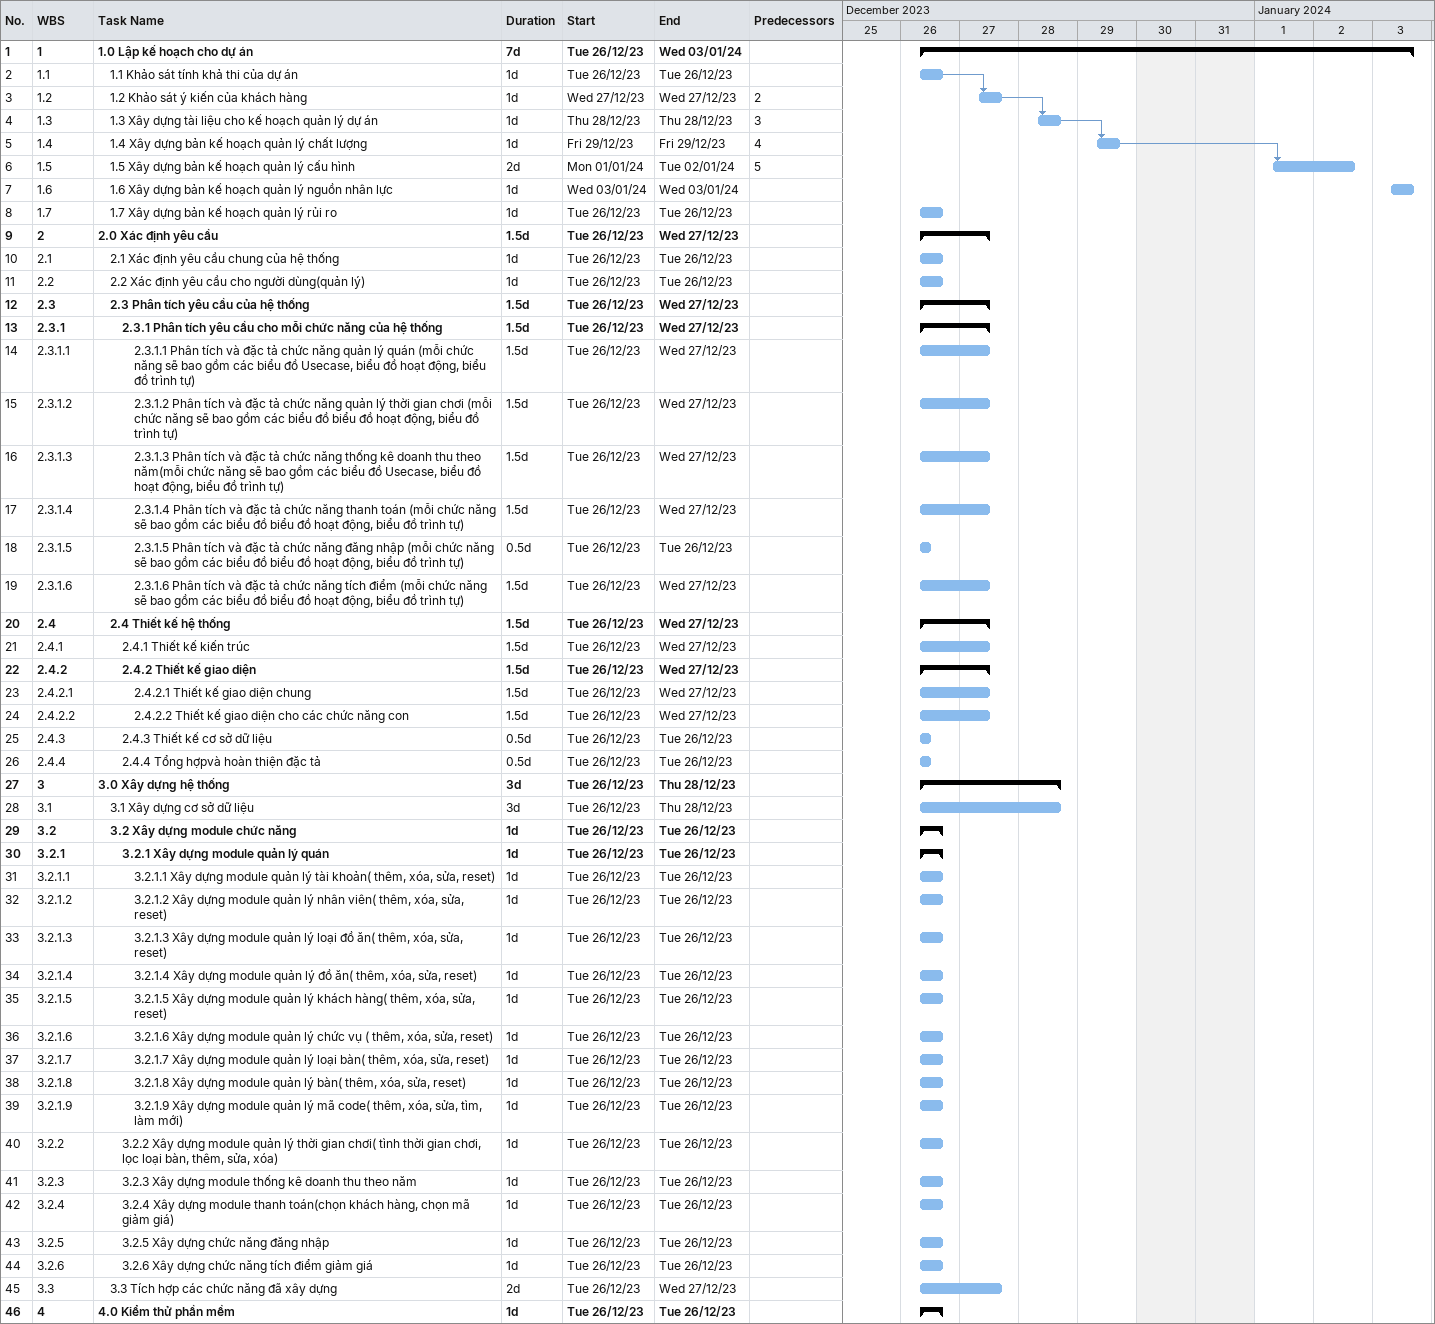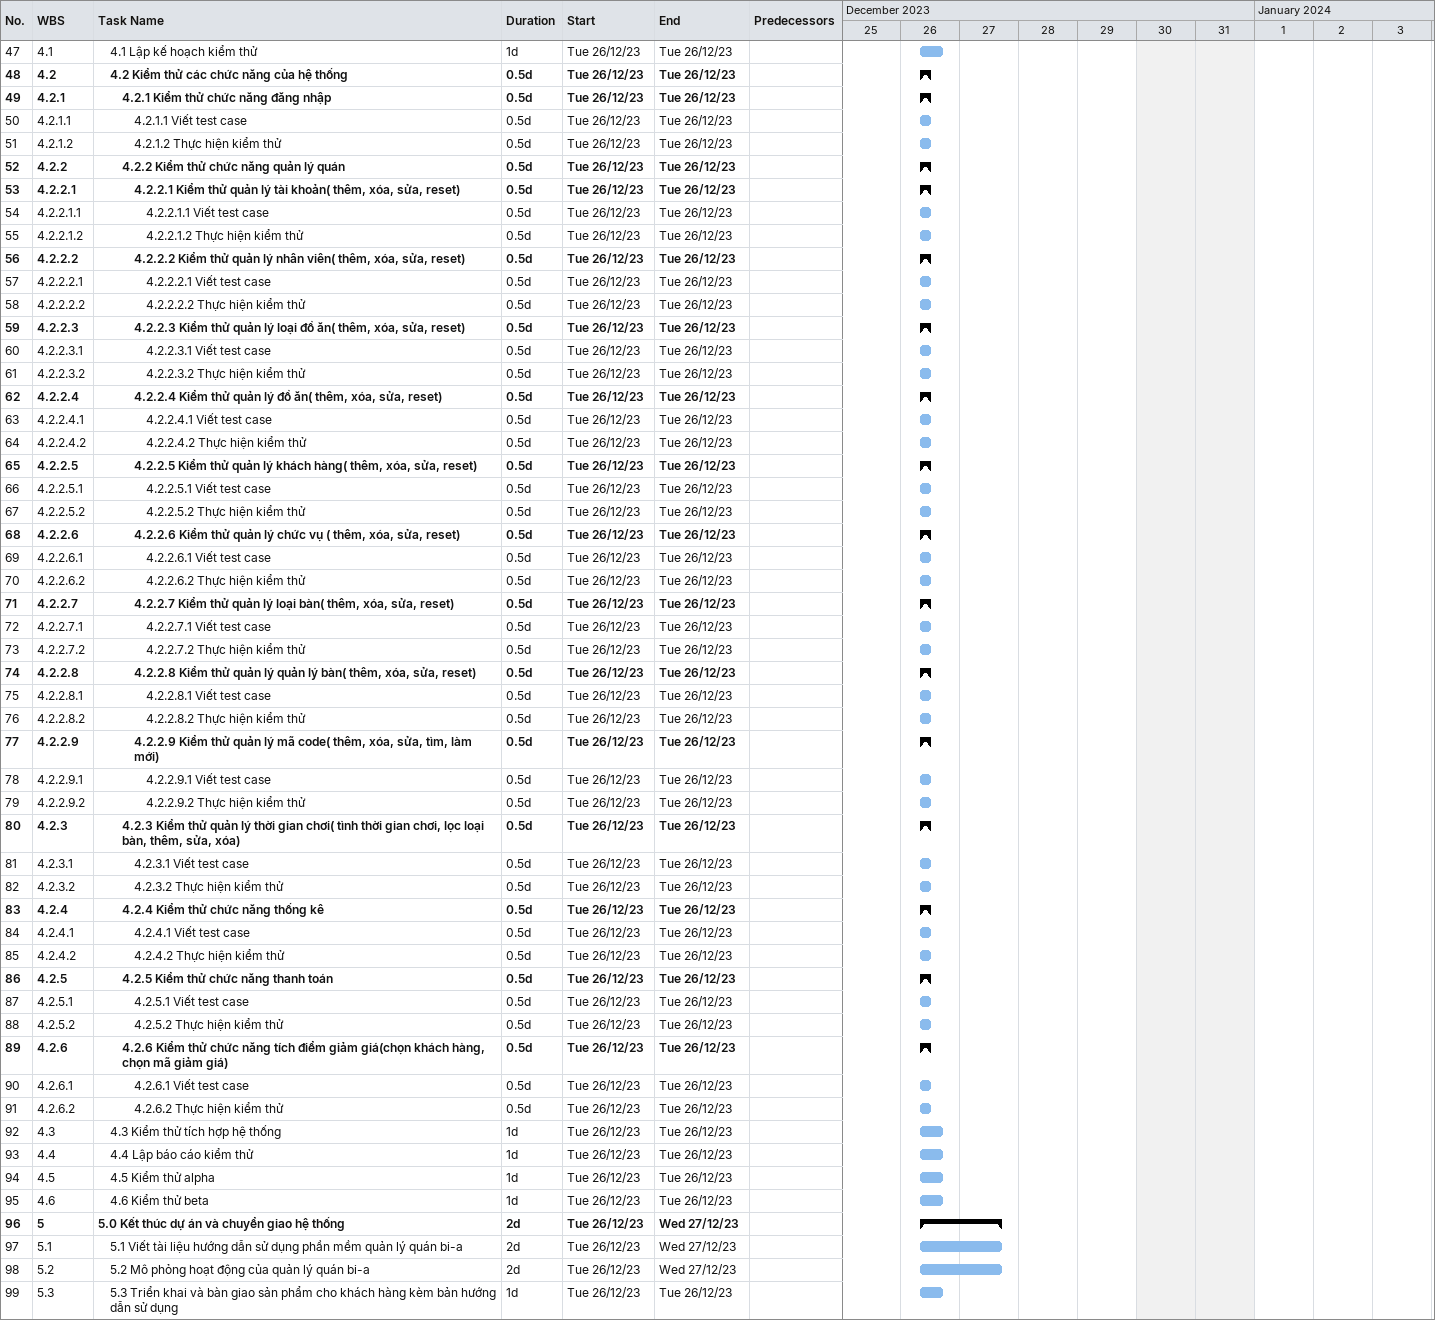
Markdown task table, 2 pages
| ID | WBS | Task | Duration | Start | Finish | Predecessors |
|---|---|---|---|---|---|---|
| 1 | 1 | **1.0 Lập kế hoạch cho dự án** | 7d | 2023-12-26 | 2024-01-03 |  |
| 2 | 1.1 | 1.1 Khảo sát tính khả thi của dự án | 1d | 2023-12-26 | 2023-12-26 |  |
| 3 | 1.2 | 1.2 Khảo sát ý kiến của khách hàng | 1d | 2023-12-27 | 2023-12-27 | 2 |
| 4 | 1.3 | 1.3 Xây dựng tài liệu cho kế hoạch quản lý dự án | 1d | 2023-12-28 | 2023-12-28 | 3 |
| 5 | 1.4 | 1.4 Xây dựng bản kế hoạch quản lý chất lượng | 1d | 2023-12-29 | 2023-12-29 | 4 |
| 6 | 1.5 | 1.5 Xây dựng bản kế hoạch quản lý cấu hình | 2d | 2024-01-01 | 2024-01-02 | 5 |
| 7 | 1.6 | 1.6 Xây dựng bản kế hoạch quản lý nguồn nhân lực | 1d | 2024-01-03 | 2024-01-03 |  |
| 8 | 1.7 | 1.7 Xây dựng bản kế hoạch quản lý rủi ro | 1d | 2023-12-26 | 2023-12-26 |  |
| 9 | 2 | **2.0 Xác định yêu cầu** | 1.5d | 2023-12-26 | 2023-12-27 |  |
| 10 | 2.1 | 2.1 Xác định yêu cầu chung của hệ thống | 1d | 2023-12-26 | 2023-12-26 |  |
| 11 | 2.2 | 2.2 Xác định yêu cầu cho người dùng(quản lý) | 1d | 2023-12-26 | 2023-12-26 |  |
| 12 | 2.3 | **2.3 Phân tích yêu cầu của hệ thống** | 1.5d | 2023-12-26 | 2023-12-27 |  |
| 13 | 2.3.1 | **2.3.1 Phân tích yêu cầu cho mỗi chức năng của hệ thống** | 1.5d | 2023-12-26 | 2023-12-27 |  |
| 14 | 2.3.1.1 | 2.3.1.1 Phân tích và đặc tả chức năng quản lý quán (mỗi chức năng sẽ bao gồm các biểu đồ Usecase, biểu đồ hoạt động, biểu đồ trình tự) | 1.5d | 2023-12-26 | 2023-12-27 |  |
| 15 | 2.3.1.2 | 2.3.1.2 Phân tích và đặc tả chức năng quản lý thời gian chơi (mỗi chức năng sẽ bao gồm các biểu đồ biểu đồ hoạt động, biểu đồ trình tự) | 1.5d | 2023-12-26 | 2023-12-27 |  |
| 16 | 2.3.1.3 | 2.3.1.3 Phân tích và đặc tả chức năng thống kê doanh thu theo năm(mỗi chức năng sẽ bao gồm các biểu đồ Usecase, biểu đồ hoạt động, biểu đồ trình tự) | 1.5d | 2023-12-26 | 2023-12-27 |  |
| 17 | 2.3.1.4 | 2.3.1.4 Phân tích và đặc tả chức năng thanh toán (mỗi chức năng sẽ bao gồm các biểu đồ biểu đồ hoạt động, biểu đồ trình tự) | 1.5d | 2023-12-26 | 2023-12-27 |  |
| 18 | 2.3.1.5 | 2.3.1.5 Phân tích và đặc tả chức năng đăng nhập (mỗi chức năng sẽ bao gồm các biểu đồ biểu đồ hoạt động, biểu đồ trình tự) | 0.5d | 2023-12-26 | 2023-12-26 |  |
| 19 | 2.3.1.6 | 2.3.1.6 Phân tích và đặc tả chức năng tích điểm (mỗi chức năng sẽ bao gồm các biểu đồ biểu đồ hoạt động, biểu đồ trình tự) | 1.5d | 2023-12-26 | 2023-12-27 |  |
| 20 | 2.4 | **2.4 Thiết kế hệ thống** | 1.5d | 2023-12-26 | 2023-12-27 |  |
| 21 | 2.4.1 | 2.4.1 Thiết kế kiến trúc | 1.5d | 2023-12-26 | 2023-12-27 |  |
| 22 | 2.4.2 | **2.4.2 Thiết kế giao diện** | 1.5d | 2023-12-26 | 2023-12-27 |  |
| 23 | 2.4.2.1 | 2.4.2.1 Thiết kế giao diện chung | 1.5d | 2023-12-26 | 2023-12-27 |  |
| 24 | 2.4.2.2 | 2.4.2.2 Thiết kế giao diện cho các chức năng con | 1.5d | 2023-12-26 | 2023-12-27 |  |
| 25 | 2.4.3 | 2.4.3 Thiết kế cơ sở dữ liệu | 0.5d | 2023-12-26 | 2023-12-26 |  |
| 26 | 2.4.4 | 2.4.4 Tổng hợpvà hoàn thiện đặc tả | 0.5d | 2023-12-26 | 2023-12-26 |  |
| 27 | 3 | **3.0 Xây dựng hệ thống** | 3d | 2023-12-26 | 2023-12-28 |  |
| 28 | 3.1 | 3.1 Xây dựng cơ sở dữ liệu | 3d | 2023-12-26 | 2023-12-28 |  |
| 29 | 3.2 | **3.2 Xây dựng module chức năng** | 1d | 2023-12-26 | 2023-12-26 |  |
| 30 | 3.2.1 | **3.2.1 Xây dựng module quản lý quán** | 1d | 2023-12-26 | 2023-12-26 |  |
| 31 | 3.2.1.1 | 3.2.1.1 Xây dựng module quản lý tài khoản( thêm, xóa, sửa, reset) | 1d | 2023-12-26 | 2023-12-26 |  |
| 32 | 3.2.1.2 | 3.2.1.2 Xây dựng module quản lý nhân viên( thêm, xóa, sửa, reset) | 1d | 2023-12-26 | 2023-12-26 |  |
| 33 | 3.2.1.3 | 3.2.1.3 Xây dựng module quản lý loại đồ ăn( thêm, xóa, sửa, reset) | 1d | 2023-12-26 | 2023-12-26 |  |
| 34 | 3.2.1.4 | 3.2.1.4 Xây dựng module quản lý đồ ăn( thêm, xóa, sửa, reset) | 1d | 2023-12-26 | 2023-12-26 |  |
| 35 | 3.2.1.5 | 3.2.1.5 Xây dựng module quản lý khách hàng( thêm, xóa, sửa, reset) | 1d | 2023-12-26 | 2023-12-26 |  |
| 36 | 3.2.1.6 | 3.2.1.6 Xây dựng module quản lý chức vụ ( thêm, xóa, sửa, reset) | 1d | 2023-12-26 | 2023-12-26 |  |
| 37 | 3.2.1.7 | 3.2.1.7 Xây dựng module quản lý loại bàn( thêm, xóa, sửa, reset) | 1d | 2023-12-26 | 2023-12-26 |  |
| 38 | 3.2.1.8 | 3.2.1.8 Xây dựng module quản lý bàn( thêm, xóa, sửa, reset) | 1d | 2023-12-26 | 2023-12-26 |  |
| 39 | 3.2.1.9 | 3.2.1.9 Xây dựng module quản lý mã code( thêm, xóa, sửa, tìm, làm mới) | 1d | 2023-12-26 | 2023-12-26 |  |
| 40 | 3.2.2 | 3.2.2 Xây dựng module quản lý thời gian chơi( tình thời gian chơi, lọc loại bàn, thêm, sửa, xóa) | 1d | 2023-12-26 | 2023-12-26 |  |
| 41 | 3.2.3 | 3.2.3 Xây dựng module thống kê doanh thu theo năm | 1d | 2023-12-26 | 2023-12-26 |  |
| 42 | 3.2.4 | 3.2.4 Xây dựng module thanh toán(chọn khách hàng, chọn mã giảm giá) | 1d | 2023-12-26 | 2023-12-26 |  |
| 43 | 3.2.5 | 3.2.5 Xây dựng chức năng đăng nhập | 1d | 2023-12-26 | 2023-12-26 |  |
| 44 | 3.2.6 | 3.2.6 Xây dựng chức năng tích điểm giảm giá | 1d | 2023-12-26 | 2023-12-26 |  |
| 45 | 3.3 | 3.3 Tích hợp các chức năng đã xây dựng | 2d | 2023-12-26 | 2023-12-27 |  |
| 46 | 4 | **4.0 Kiểm thử phần mềm** | 1d | 2023-12-26 | 2023-12-26 |  |
| 47 | 4.1 | 4.1 Lập kế hoạch kiểm thử | 1d | 2023-12-26 | 2023-12-26 |  |
| 48 | 4.2 | **4.2 Kiểm thử các chức năng của hệ thống** | 0.5d | 2023-12-26 | 2023-12-26 |  |
| 49 | 4.2.1 | **4.2.1 Kiểm thử chức năng đăng nhập** | 0.5d | 2023-12-26 | 2023-12-26 |  |
| 50 | 4.2.1.1 | 4.2.1.1 Viết test case | 0.5d | 2023-12-26 | 2023-12-26 |  |
| 51 | 4.2.1.2 | 4.2.1.2 Thực hiện kiểm thử | 0.5d | 2023-12-26 | 2023-12-26 |  |
| 52 | 4.2.2 | **4.2.2 Kiểm thử chức năng quản lý quán** | 0.5d | 2023-12-26 | 2023-12-26 |  |
| 53 | 4.2.2.1 | **4.2.2.1 Kiểm thử quản lý tài khoản( thêm, xóa, sửa, reset)** | 0.5d | 2023-12-26 | 2023-12-26 |  |
| 54 | 4.2.2.1.1 | 4.2.2.1.1 Viết test case | 0.5d | 2023-12-26 | 2023-12-26 |  |
| 55 | 4.2.2.1.2 | 4.2.2.1.2 Thực hiện kiểm thử | 0.5d | 2023-12-26 | 2023-12-26 |  |
| 56 | 4.2.2.2 | **4.2.2.2 Kiểm thử quản lý nhân viên( thêm, xóa, sửa, reset)** | 0.5d | 2023-12-26 | 2023-12-26 |  |
| 57 | 4.2.2.2.1 | 4.2.2.2.1 Viết test case | 0.5d | 2023-12-26 | 2023-12-26 |  |
| 58 | 4.2.2.2.2 | 4.2.2.2.2 Thực hiện kiểm thử | 0.5d | 2023-12-26 | 2023-12-26 |  |
| 59 | 4.2.2.3 | **4.2.2.3 Kiểm thử quản lý loại đồ ăn( thêm, xóa, sửa, reset)** | 0.5d | 2023-12-26 | 2023-12-26 |  |
| 60 | 4.2.2.3.1 | 4.2.2.3.1 Viết test case | 0.5d | 2023-12-26 | 2023-12-26 |  |
| 61 | 4.2.2.3.2 | 4.2.2.3.2 Thực hiện kiểm thử | 0.5d | 2023-12-26 | 2023-12-26 |  |
| 62 | 4.2.2.4 | **4.2.2.4 Kiểm thử quản lý đồ ăn( thêm, xóa, sửa, reset)** | 0.5d | 2023-12-26 | 2023-12-26 |  |
| 63 | 4.2.2.4.1 | 4.2.2.4.1 Viết test case | 0.5d | 2023-12-26 | 2023-12-26 |  |
| 64 | 4.2.2.4.2 | 4.2.2.4.2 Thực hiện kiểm thử | 0.5d | 2023-12-26 | 2023-12-26 |  |
| 65 | 4.2.2.5 | **4.2.2.5 Kiểm thử quản lý khách hàng( thêm, xóa, sửa, reset)** | 0.5d | 2023-12-26 | 2023-12-26 |  |
| 66 | 4.2.2.5.1 | 4.2.2.5.1 Viết test case | 0.5d | 2023-12-26 | 2023-12-26 |  |
| 67 | 4.2.2.5.2 | 4.2.2.5.2 Thực hiện kiểm thử | 0.5d | 2023-12-26 | 2023-12-26 |  |
| 68 | 4.2.2.6 | **4.2.2.6 Kiểm thử quản lý chức vụ ( thêm, xóa, sửa, reset)** | 0.5d | 2023-12-26 | 2023-12-26 |  |
| 69 | 4.2.2.6.1 | 4.2.2.6.1 Viết test case | 0.5d | 2023-12-26 | 2023-12-26 |  |
| 70 | 4.2.2.6.2 | 4.2.2.6.2 Thực hiện kiểm thử | 0.5d | 2023-12-26 | 2023-12-26 |  |
| 71 | 4.2.2.7 | **4.2.2.7 Kiểm thử quản lý loại bàn( thêm, xóa, sửa, reset)** | 0.5d | 2023-12-26 | 2023-12-26 |  |
| 72 | 4.2.2.7.1 | 4.2.2.7.1 Viết test case | 0.5d | 2023-12-26 | 2023-12-26 |  |
| 73 | 4.2.2.7.2 | 4.2.2.7.2 Thực hiện kiểm thử | 0.5d | 2023-12-26 | 2023-12-26 |  |
| 74 | 4.2.2.8 | **4.2.2.8 Kiểm thử quản lý quản lý bàn( thêm, xóa, sửa, reset)** | 0.5d | 2023-12-26 | 2023-12-26 |  |
| 75 | 4.2.2.8.1 | 4.2.2.8.1 Viết test case | 0.5d | 2023-12-26 | 2023-12-26 |  |
| 76 | 4.2.2.8.2 | 4.2.2.8.2 Thực hiện kiểm thử | 0.5d | 2023-12-26 | 2023-12-26 |  |
| 77 | 4.2.2.9 | **4.2.2.9 Kiểm thử quản lý mã code( thêm, xóa, sửa, tìm, làm mới)** | 0.5d | 2023-12-26 | 2023-12-26 |  |
| 78 | 4.2.2.9.1 | 4.2.2.9.1 Viết test case | 0.5d | 2023-12-26 | 2023-12-26 |  |
| 79 | 4.2.2.9.2 | 4.2.2.9.2 Thực hiện kiểm thử | 0.5d | 2023-12-26 | 2023-12-26 |  |
| 80 | 4.2.3 | **4.2.3 Kiểm thử quản lý thời gian chơi( tình thời gian chơi, lọc loại bàn, thêm, sửa, xóa)** | 0.5d | 2023-12-26 | 2023-12-26 |  |
| 81 | 4.2.3.1 | 4.2.3.1 Viết test case | 0.5d | 2023-12-26 | 2023-12-26 |  |
| 82 | 4.2.3.2 | 4.2.3.2 Thực hiện kiểm thử | 0.5d | 2023-12-26 | 2023-12-26 |  |
| 83 | 4.2.4 | **4.2.4 Kiểm thử chức năng thống kê** | 0.5d | 2023-12-26 | 2023-12-26 |  |
| 84 | 4.2.4.1 | 4.2.4.1 Viết test case | 0.5d | 2023-12-26 | 2023-12-26 |  |
| 85 | 4.2.4.2 | 4.2.4.2 Thực hiện kiểm thử | 0.5d | 2023-12-26 | 2023-12-26 |  |
| 86 | 4.2.5 | **4.2.5 Kiểm thử chức năng thanh toán** | 0.5d | 2023-12-26 | 2023-12-26 |  |
| 87 | 4.2.5.1 | 4.2.5.1 Viết test case | 0.5d | 2023-12-26 | 2023-12-26 |  |
| 88 | 4.2.5.2 | 4.2.5.2 Thực hiện kiểm thử | 0.5d | 2023-12-26 | 2023-12-26 |  |
| 89 | 4.2.6 | **4.2.6 Kiểm thử chức năng tích điểm giảm giá(chọn khách hàng, chọn mã giảm giá)** | 0.5d | 2023-12-26 | 2023-12-26 |  |
| 90 | 4.2.6.1 | 4.2.6.1 Viết test case | 0.5d | 2023-12-26 | 2023-12-26 |  |
| 91 | 4.2.6.2 | 4.2.6.2 Thực hiện kiểm thử | 0.5d | 2023-12-26 | 2023-12-26 |  |
| 92 | 4.3 | 4.3 Kiểm thử tích hợp hệ thống | 1d | 2023-12-26 | 2023-12-26 |  |
| 93 | 4.4 | 4.4 Lập báo cáo kiểm thử | 1d | 2023-12-26 | 2023-12-26 |  |
| 94 | 4.5 | 4.5 Kiểm thử alpha | 1d | 2023-12-26 | 2023-12-26 |  |
| 95 | 4.6 | 4.6 Kiểm thử beta | 1d | 2023-12-26 | 2023-12-26 |  |
| 96 | 5 | **5.0 Kết thúc dự án và chuyển giao hệ thống** | 2d | 2023-12-26 | 2023-12-27 |  |
| 97 | 5.1 | 5.1 Viết tài liệu hướng dẫn sử dụng phần mềm quản lý quán bi-a | 2d | 2023-12-26 | 2023-12-27 |  |
| 98 | 5.2 | 5.2 Mô phỏng hoạt động của quản lý quán bi-a | 2d | 2023-12-26 | 2023-12-27 |  |
| 99 | 5.3 | 5.3 Triển khai và bàn giao sản phẩm cho khách hàng kèm bản hướng dẫn sử dụng | 1d | 2023-12-26 | 2023-12-26 |  |
